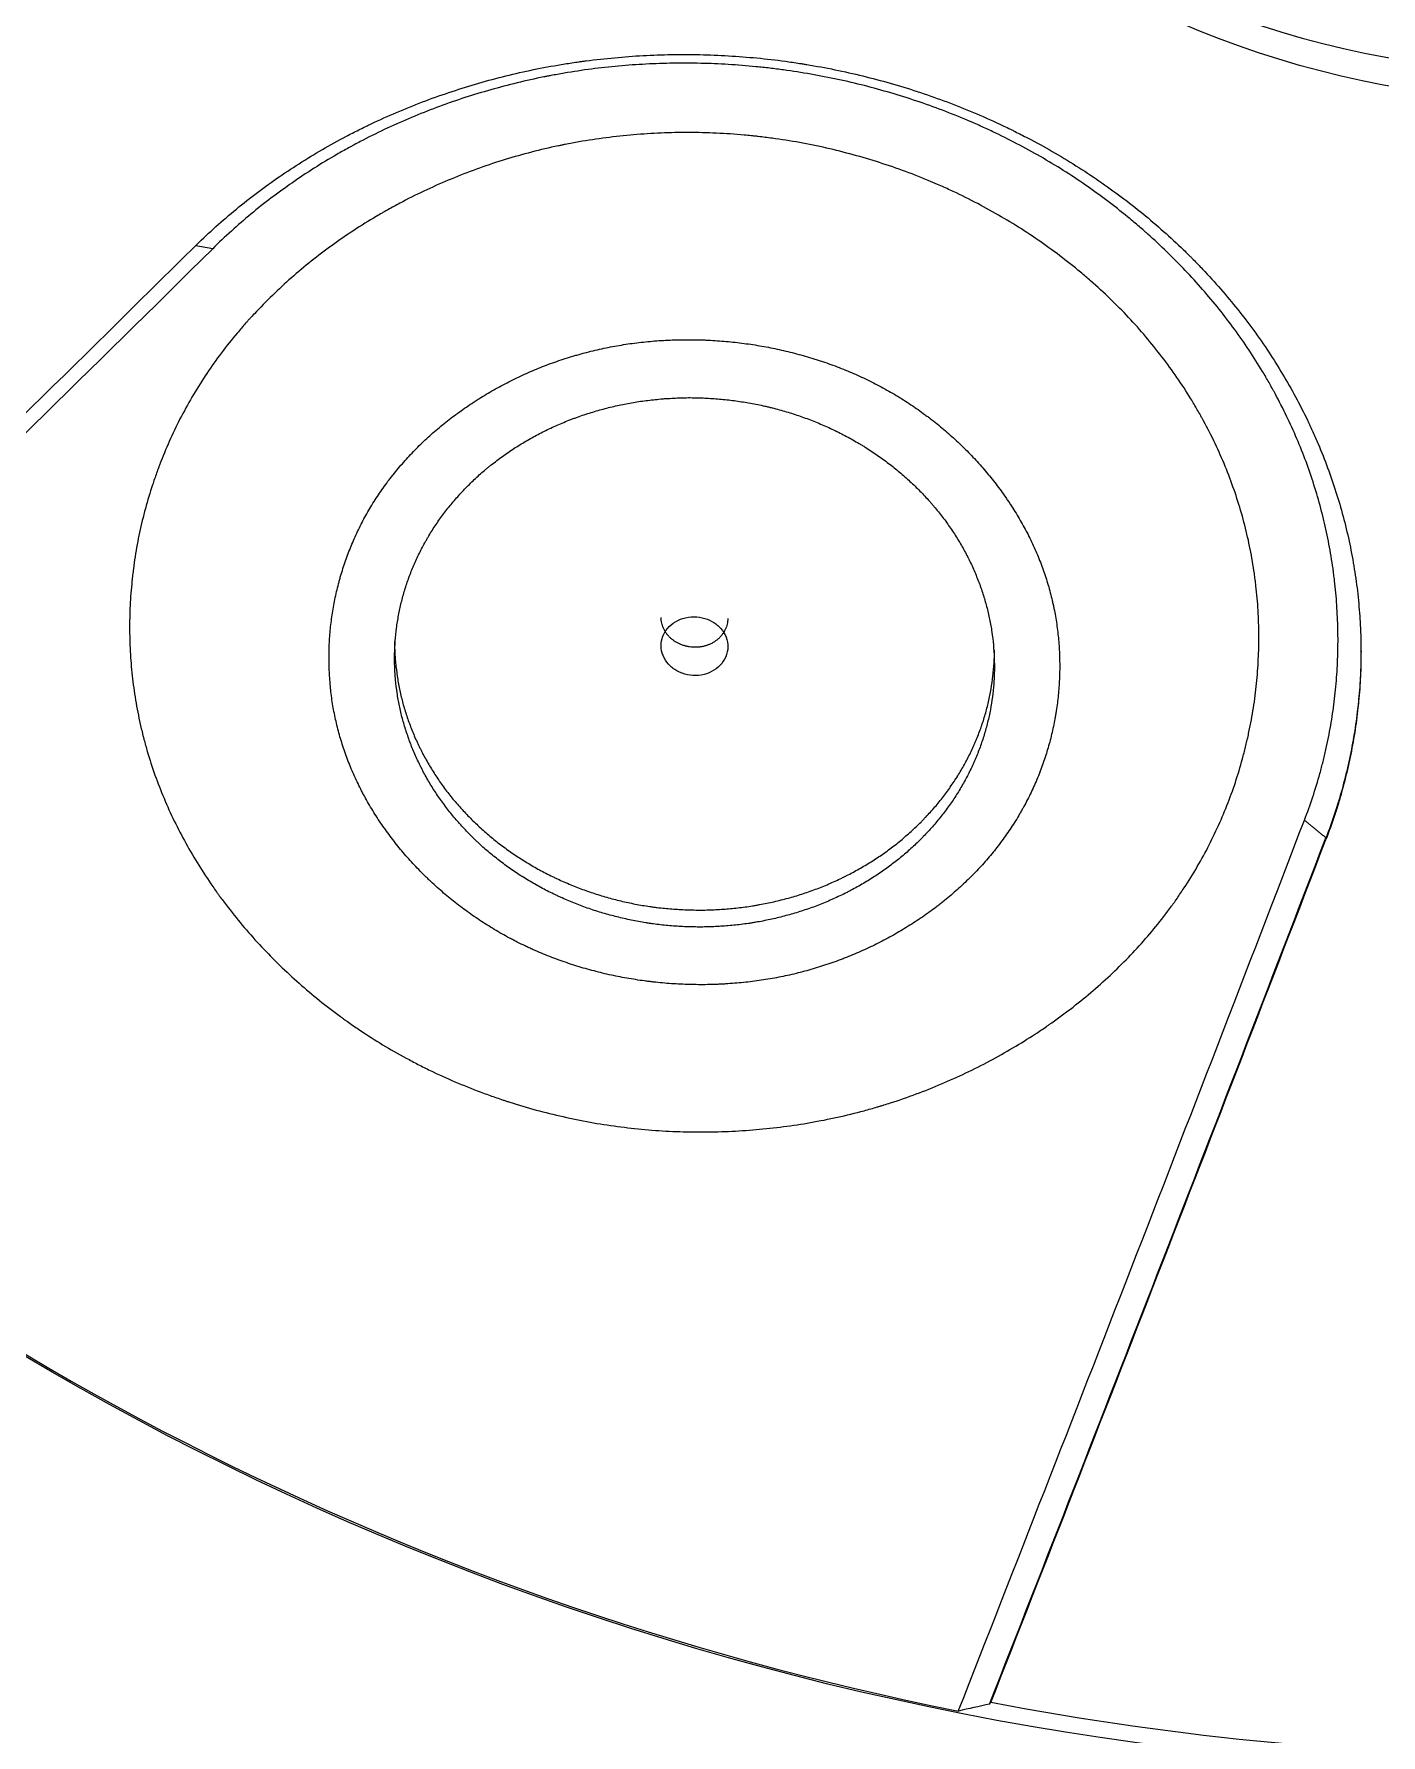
# Model space of a CAD drawing. Header units: millimetres. Extents: x 17284 to 19660, y -6011 to -2651.
# Drawn here: x 18039.88 to 18049.85, y -3885.66 to -3873.07 of the extents above; entities that cross this region are included whole.
import ezdxf

# ---------------------------------------------------------------- set-up
doc = ezdxf.new("R2010")
doc.units = ezdxf.units.MM

msp = doc.modelspace()

# ---------------------------------------------------------------- linework, layer by layer
at = {"linetype": 'Continuous', "lineweight": 18, "extrusion": (-1, -2.22045e-16, 0)}
for p, q in [((18041.201, -3874.656, 0), (18041.077, -3874.635, 0)), ((18046.955, -3885.432, 0), (18046.965, -3885.419, 0))]:
    msp.add_line(p, q, dxfattribs=at)
at = {"linetype": 'Continuous', "lineweight": 18}
for centre, major_axis, ratio, start_param, end_param in [((18051.187, -3864.158, 0), (54.792, 0), 0.906308, 4.743974, 10.963989), ((18051.187, -3867.45, 0), (6.516, 0), 0.906308, 3.159265, 6.265419), ((18049.508, -3784.165, 0), (121.178, 151.873), 0.279261, 4.269534, 4.310966), ((18049.379, -3784.062, 0), (-121.3, -152.025), 0.279261, 1.129306, 1.169374), ((18053.305, -3786.152, 0), (-56.802, -185.804), 0.135077, 1.04856, 1.089992), ((18053.468, -3786.202, 0), (56.852, 185.966), 0.135077, 4.191356, 4.231585), ((18053.468, -3786.202, 0), (56.859, 185.991), 0.135077, 4.191517, 4.231585), ((18051.187, -3867.153, 0), (20.713, 0), 0.906308, 3.882348, 4.495232), ((18051.187, -3867.247, 0), (20.49, 0), 0.906308, 4.504862, 4.919916)]:
    msp.add_ellipse(centre, major_axis=major_axis, ratio=ratio, start_param=start_param, end_param=end_param, dxfattribs=at)
for centre, major_axis in [((18051.187, -3867.145, 0), (-20.732, 0)), ((18051.187, -3867.658, 0), (6.516, 0))]:
    msp.add_ellipse(centre, major_axis=major_axis, ratio=0.906308, dxfattribs=at)
at = {"linetype": 'Continuous', "lineweight": 13}
msp.add_ellipse((18051.187, -3864.158, 0), major_axis=(54.792, 0), ratio=0.906308, start_param=3.141593, end_param=4.680875, dxfattribs=at)
at = {"linetype": 'Continuous', "lineweight": 18}
for points, knots in [([(17994.912, -3872.707, 0), (17994.929, -3872.803, 0), (17995.126, -3873.909, 0), (17995.68, -3875.996, 0), (17996.593, -3878.951, 0), (17997.715, -3881.847, 0), (17999.018, -3884.68, 0), (18000.502, -3887.438, 0), (18002.162, -3890.111, 0), (18003.993, -3892.692, 0), (18005.987, -3895.169, 0), (18008.138, -3897.536, 0), (18010.439, -3899.784, 0), (18012.881, -3901.904, 0), (18015.457, -3903.89, 0), (18018.157, -3905.735, 0), (18020.972, -3907.432, 0), (18023.892, -3908.975, 0), (18026.907, -3910.358, 0), (18030.006, -3911.578, 0), (18033.179, -3912.63, 0), (18036.415, -3913.509, 0), (18039.703, -3914.213, 0), (18043.03, -3914.742, 0), (18046.286, -3915.072, 0), (18048.433, -3915.202, 0), (18049.457, -3915.221, 0)], [0, 0, 0, 0, 0.004134, 0.04746, 0.090793, 0.134137, 0.177494, 0.220866, 0.264253, 0.307657, 0.351077, 0.394515, 0.437969, 0.481438, 0.524923, 0.568421, 0.611932, 0.655453, 0.698985, 0.742526, 0.786075, 0.82963, 0.873191, 0.916757, 0.960326, 1, 1, 1, 1]), ([(18041.063, -3874.644, 0), (18041.11, -3874.598, 0), (18041.206, -3874.507, 0), (18041.356, -3874.377, 0), (18041.512, -3874.253, 0), (18041.673, -3874.136, 0), (18041.84, -3874.025, 0), (18042.012, -3873.92, 0), (18042.161, -3873.838, 0), (18042.267, -3873.784, 0), (18042.321, -3873.757, 0), (18042.344, -3873.746, 0), (18042.36, -3873.738, 0), (18042.43, -3873.705, 0), (18042.563, -3873.645, 0), (18042.754, -3873.568, 0), (18042.949, -3873.498, 0), (18043.146, -3873.436, 0), (18043.347, -3873.381, 0), (18043.55, -3873.334, 0), (18043.722, -3873.301, 0), (18043.844, -3873.282, 0), (18043.897, -3873.274, 0), (18043.923, -3873.27, 0), (18043.932, -3873.269, 0), (18043.949, -3873.267, 0), (18044.028, -3873.256, 0), (18044.178, -3873.24, 0), (18044.388, -3873.224, 0), (18044.599, -3873.217, 0), (18044.81, -3873.217, 0), (18045.021, -3873.226, 0), (18045.232, -3873.242, 0), (18045.407, -3873.262, 0), (18045.522, -3873.279, 0), (18045.566, -3873.286, 0), (18045.583, -3873.289, 0), (18045.592, -3873.29, 0), (18045.618, -3873.295, 0), (18045.706, -3873.309, 0), (18045.862, -3873.34, 0), (18046.068, -3873.388, 0), (18046.27, -3873.443, 0), (18046.47, -3873.507, 0), (18046.666, -3873.577, 0), (18046.86, -3873.655, 0), (18047.003, -3873.72, 0), (18047.089, -3873.761, 0), (18047.113, -3873.772, 0), (18047.128, -3873.78, 0), (18047.136, -3873.784, 0), (18047.175, -3873.804, 0), (18047.268, -3873.851, 0), (18047.42, -3873.934, 0), (18047.596, -3874.04, 0), (18047.766, -3874.152, 0), (18047.931, -3874.271, 0), (18048.091, -3874.395, 0), (18048.244, -3874.526, 0), (18048.355, -3874.629, 0), (18048.415, -3874.687, 0), (18048.433, -3874.705, 0), (18048.445, -3874.717, 0), (18048.481, -3874.753, 0), (18048.556, -3874.831, 0), (18048.668, -3874.954, 0), (18048.794, -3875.105, 0), (18048.913, -3875.261, 0), (18049.024, -3875.42, 0), (18049.127, -3875.584, 0), (18049.222, -3875.752, 0), (18049.285, -3875.874, 0), (18049.316, -3875.94, 0), (18049.323, -3875.954, 0), (18049.326, -3875.962, 0), (18049.336, -3875.984, 0), (18049.357, -3876.027, 0), (18049.402, -3876.13, 0), (18049.46, -3876.278, 0), (18049.522, -3876.457, 0), (18049.575, -3876.638, 0), (18049.619, -3876.82, 0), (18049.654, -3877.004, 0), (18049.681, -3877.19, 0), (18049.692, -3877.315, 0), (18049.697, -3877.385, 0), (18049.698, -3877.393, 0), (18049.699, -3877.409, 0), (18049.7, -3877.432, 0), (18049.703, -3877.487, 0), (18049.706, -3877.597, 0), (18049.706, -3877.752, 0), (18049.696, -3877.938, 0), (18049.677, -3878.123, 0), (18049.649, -3878.307, 0), (18049.612, -3878.489, 0), (18049.574, -3878.641, 0), (18049.544, -3878.746, 0), (18049.53, -3878.792, 0), (18049.52, -3878.822, 0), (18049.515, -3878.837, 0), (18049.49, -3878.912, 0), (18049.469, -3878.971, 0), (18049.446, -3879.03, 0)], [0, 0, 0, 0, 0.015625, 0.03125, 0.046875, 0.0625, 0.078125, 0.09375, 0.109375, 0.117187, 0.121094, 0.123047, 0.123047, 0.125, 0.140625, 0.15625, 0.171875, 0.1875, 0.203125, 0.21875, 0.234375, 0.242187, 0.246094, 0.246094, 0.248047, 0.248047, 0.25, 0.265625, 0.28125, 0.296875, 0.3125, 0.328125, 0.34375, 0.359375, 0.367187, 0.369141, 0.369141, 0.371094, 0.371094, 0.375, 0.390625, 0.40625, 0.421875, 0.4375, 0.453125, 0.46875, 0.484375, 0.488281, 0.490234, 0.490234, 0.492187, 0.492187, 0.5, 0.515625, 0.53125, 0.546875, 0.5625, 0.578125, 0.59375, 0.609375, 0.613281, 0.613281, 0.615234, 0.617187, 0.625, 0.640625, 0.65625, 0.671875, 0.6875, 0.703125, 0.71875, 0.734375, 0.736328, 0.736328, 0.738281, 0.738281, 0.742187, 0.75, 0.765625, 0.78125, 0.796875, 0.8125, 0.828125, 0.84375, 0.859375, 0.859375, 0.861328, 0.861328, 0.863281, 0.867187, 0.875, 0.890625, 0.90625, 0.921875, 0.9375, 0.953125, 0.96875, 0.976562, 0.980469, 0.980469, 0.984375, 0.984375, 1, 1, 1, 1]), ([(18049.287, -3878.887, 0), (18049.309, -3878.83, 0), (18049.35, -3878.716, 0), (18049.39, -3878.585, 0), (18049.412, -3878.504, 0), (18049.418, -3878.482, 0), (18049.421, -3878.468, 0), (18049.431, -3878.431, 0), (18049.453, -3878.335, 0), (18049.483, -3878.187, 0), (18049.509, -3878.01, 0), (18049.527, -3877.832, 0), (18049.536, -3877.653, 0), (18049.536, -3877.474, 0), (18049.528, -3877.294, 0), (18049.517, -3877.174, 0), (18049.508, -3877.099, 0), (18049.506, -3877.084, 0), (18049.504, -3877.061, 0), (18049.503, -3877.053, 0), (18049.501, -3877.038, 0), (18049.495, -3877.001, 0), (18049.48, -3876.903, 0), (18049.452, -3876.755, 0), (18049.41, -3876.579, 0), (18049.359, -3876.404, 0), (18049.3, -3876.232, 0), (18049.255, -3876.119, 0), (18049.207, -3876.006, 0), (18049.156, -3875.894, 0), (18049.096, -3875.777, 0), (18049.063, -3875.715, 0), (18049.055, -3875.701, 0), (18049.051, -3875.694, 0), (18049.04, -3875.674, 0), (18049.017, -3875.633, 0), (18048.961, -3875.538, 0), (18048.878, -3875.406, 0), (18048.77, -3875.252, 0), (18048.656, -3875.102, 0), (18048.534, -3874.957, 0), (18048.406, -3874.816, 0), (18048.27, -3874.679, 0), (18048.175, -3874.59, 0), (18048.12, -3874.542, 0), (18048.114, -3874.536, 0), (18048.102, -3874.525, 0), (18048.084, -3874.509, 0), (18048.04, -3874.472, 0), (18047.953, -3874.399, 0), (18047.825, -3874.298, 0), (18047.666, -3874.183, 0), (18047.502, -3874.075, 0), (18047.333, -3873.973, 0), (18047.217, -3873.909, 0), (18047.099, -3873.848, 0), (18047.01, -3873.803, 0), (18046.903, -3873.754, 0), (18046.849, -3873.73, 0), (18046.826, -3873.72, 0), (18046.81, -3873.713, 0), (18046.802, -3873.71, 0), (18046.732, -3873.68, 0), (18046.607, -3873.63, 0), (18046.416, -3873.561, 0), (18046.224, -3873.501, 0), (18046.028, -3873.447, 0), (18045.831, -3873.401, 0), (18045.631, -3873.362, 0), (18045.463, -3873.336, 0), (18045.361, -3873.323, 0), (18045.31, -3873.317, 0), (18045.293, -3873.315, 0), (18045.259, -3873.311, 0), (18045.173, -3873.303, 0), (18045.02, -3873.29, 0), (18044.816, -3873.282, 0), (18044.612, -3873.281, 0), (18044.41, -3873.288, 0), (18044.207, -3873.302, 0), (18044.073, -3873.317, 0), (18043.939, -3873.334, 0), (18043.872, -3873.345, 0), (18043.771, -3873.362, 0), (18043.73, -3873.369, 0), (18043.688, -3873.377, 0), (18043.671, -3873.381, 0), (18043.663, -3873.382, 0), (18043.638, -3873.387, 0), (18043.554, -3873.404, 0), (18043.406, -3873.439, 0), (18043.212, -3873.492, 0), (18043.022, -3873.551, 0), (18042.835, -3873.618, 0), (18042.651, -3873.692, 0), (18042.47, -3873.773, 0), (18042.337, -3873.839, 0), (18042.257, -3873.882, 0), (18042.235, -3873.894, 0), (18042.221, -3873.902, 0), (18042.214, -3873.906, 0), (18042.178, -3873.925, 0), (18042.092, -3873.974, 0), (18041.952, -3874.058, 0), (18041.79, -3874.166, 0), (18041.634, -3874.279, 0), (18041.483, -3874.398, 0), (18041.339, -3874.524, 0), (18041.246, -3874.611, 0), (18041.201, -3874.656, 0)], [0, 0, 0, 0, 0.015625, 0.03125, 0.035156, 0.037109, 0.037109, 0.039063, 0.046875, 0.0625, 0.078125, 0.09375, 0.109375, 0.125, 0.140625, 0.15625, 0.15625, 0.160156, 0.160156, 0.162109, 0.162109, 0.164063, 0.171875, 0.1875, 0.203125, 0.21875, 0.234375, 0.25, 0.25, 0.265625, 0.28125, 0.283203, 0.283203, 0.285156, 0.285156, 0.289063, 0.296875, 0.3125, 0.328125, 0.34375, 0.359375, 0.375, 0.390625, 0.40625, 0.40625, 0.408203, 0.408203, 0.410156, 0.414063, 0.421875, 0.4375, 0.453125, 0.46875, 0.484375, 0.5, 0.5, 0.515625, 0.523438, 0.527344, 0.529297, 0.529297, 0.53125, 0.53125, 0.546875, 0.5625, 0.578125, 0.59375, 0.609375, 0.625, 0.640625, 0.648438, 0.648438, 0.652344, 0.652344, 0.65625, 0.671875, 0.6875, 0.703125, 0.71875, 0.734375, 0.75, 0.75, 0.765625, 0.765625, 0.773438, 0.775391, 0.775391, 0.777344, 0.777344, 0.78125, 0.796875, 0.8125, 0.828125, 0.84375, 0.859375, 0.875, 0.890625, 0.894531, 0.896484, 0.896484, 0.898438, 0.898438, 0.90625, 0.921875, 0.9375, 0.953125, 0.96875, 0.984375, 1, 1, 1, 1]), ([(18040.817, -3876.231, 0), (18040.84, -3876.174, 0), (18040.887, -3876.06, 0), (18040.968, -3875.895, 0), (18041.028, -3875.788, 0), (18041.091, -3875.682, 0), (18041.124, -3875.63, 0), (18041.192, -3875.527, 0), (18041.264, -3875.426, 0), (18041.343, -3875.328, 0), (18041.404, -3875.255, 0), (18041.429, -3875.225, 0), (18041.456, -3875.196, 0), (18041.466, -3875.184, 0), (18041.472, -3875.178, 0), (18041.488, -3875.16, 0), (18041.542, -3875.102, 0), (18041.642, -3875, 0), (18041.783, -3874.87, 0), (18041.93, -3874.747, 0), (18042.084, -3874.63, 0), (18042.245, -3874.519, 0), (18042.356, -3874.45, 0), (18042.427, -3874.408, 0), (18042.449, -3874.396, 0), (18042.477, -3874.379, 0), (18042.492, -3874.371, 0), (18042.528, -3874.351, 0), (18042.615, -3874.303, 0), (18042.763, -3874.229, 0), (18042.945, -3874.148, 0), (18043.13, -3874.074, 0), (18043.32, -3874.009, 0), (18043.513, -3873.952, 0), (18043.645, -3873.92, 0), (18043.728, -3873.901, 0), (18043.753, -3873.896, 0), (18043.778, -3873.891, 0), (18043.795, -3873.887, 0), (18043.803, -3873.885, 0), (18043.846, -3873.877, 0), (18043.946, -3873.858, 0), (18044.115, -3873.833, 0), (18044.318, -3873.811, 0), (18044.522, -3873.798, 0), (18044.727, -3873.794, 0), (18044.932, -3873.799, 0), (18045.069, -3873.808, 0), (18045.155, -3873.816, 0), (18045.181, -3873.818, 0), (18045.207, -3873.821, 0), (18045.224, -3873.823, 0), (18045.233, -3873.824, 0), (18045.276, -3873.829, 0), (18045.31, -3873.833, 0), (18045.412, -3873.847, 0), (18045.548, -3873.868, 0), (18045.748, -3873.909, 0), (18045.946, -3873.959, 0), (18046.141, -3874.017, 0), (18046.334, -3874.083, 0), (18046.46, -3874.133, 0), (18046.531, -3874.163, 0), (18046.539, -3874.166, 0), (18046.554, -3874.173, 0), (18046.562, -3874.176, 0), (18046.586, -3874.187, 0), (18046.632, -3874.207, 0), (18046.74, -3874.257, 0), (18046.83, -3874.302, 0), (18046.948, -3874.365, 0), (18047.064, -3874.43, 0), (18047.233, -3874.535, 0), (18047.396, -3874.647, 0), (18047.501, -3874.727, 0), (18047.578, -3874.788, 0), (18047.616, -3874.819, 0), (18047.654, -3874.851, 0), (18047.679, -3874.872, 0), (18047.691, -3874.883, 0), (18047.753, -3874.937, 0), (18047.85, -3875.026, 0), (18047.986, -3875.163, 0), (18048.071, -3875.259, 0), (18048.153, -3875.356, 0), (18048.233, -3875.455, 0), (18048.344, -3875.608, 0), (18048.413, -3875.713, 0), (18048.462, -3875.794, 0), (18048.486, -3875.835, 0), (18048.513, -3875.882, 0), (18048.525, -3875.903, 0), (18048.532, -3875.917, 0), (18048.536, -3875.924, 0), (18048.57, -3875.986, 0), (18048.627, -3876.098, 0), (18048.702, -3876.267, 0), (18048.767, -3876.44, 0), (18048.804, -3876.556, 0), (18048.838, -3876.673, 0), (18048.868, -3876.791, 0), (18048.892, -3876.91, 0), (18048.907, -3877.001, 0), (18048.913, -3877.038, 0), (18048.918, -3877.076, 0), (18048.92, -3877.091, 0), (18048.923, -3877.114, 0), (18048.934, -3877.197, 0), (18048.945, -3877.334, 0), (18048.951, -3877.515, 0), (18048.947, -3877.695, 0), (18048.934, -3877.875, 0), (18048.911, -3878.055, 0), (18048.889, -3878.174, 0), (18048.873, -3878.248, 0), (18048.869, -3878.271, 0), (18048.863, -3878.293, 0), (18048.86, -3878.308, 0), (18048.851, -3878.345, 0), (18048.827, -3878.441, 0), (18048.784, -3878.587, 0), (18048.723, -3878.758, 0), (18048.652, -3878.926, 0), (18048.573, -3879.091, 0), (18048.483, -3879.252, 0), (18048.417, -3879.357, 0), (18048.365, -3879.435, 0), (18048.348, -3879.461, 0), (18048.325, -3879.493, 0), (18048.32, -3879.499, 0), (18048.311, -3879.512, 0), (18048.297, -3879.531, 0), (18048.246, -3879.601, 0), (18048.158, -3879.712, 0), (18048.033, -3879.853, 0), (18047.9, -3879.988, 0), (18047.76, -3880.118, 0), (18047.612, -3880.242, 0), (18047.509, -3880.32, 0), (18047.443, -3880.368, 0), (18047.423, -3880.382, 0), (18047.403, -3880.396, 0), (18047.39, -3880.406, 0), (18047.383, -3880.41, 0), (18047.349, -3880.434, 0), (18047.267, -3880.489, 0), (18047.128, -3880.575, 0), (18046.957, -3880.672, 0), (18046.78, -3880.76, 0), (18046.599, -3880.842, 0), (18046.413, -3880.916, 0), (18046.286, -3880.96, 0), (18046.205, -3880.986, 0), (18046.189, -3880.991, 0), (18046.164, -3880.998, 0), (18046.156, -3881.001, 0), (18046.14, -3881.006, 0), (18046.099, -3881.018, 0), (18045.993, -3881.048, 0), (18045.894, -3881.072, 0), (18045.762, -3881.101, 0), (18045.63, -3881.128, 0), (18045.429, -3881.158, 0), (18045.226, -3881.18, 0), (18045.022, -3881.193, 0), (18044.885, -3881.196, 0), (18044.798, -3881.196, 0), (18044.781, -3881.196, 0), (18044.755, -3881.196, 0), (18044.746, -3881.196, 0), (18044.729, -3881.195, 0), (18044.686, -3881.194, 0), (18044.574, -3881.191, 0), (18044.402, -3881.179, 0), (18044.267, -3881.164, 0), (18044.131, -3881.146, 0), (18043.996, -3881.125, 0), (18043.796, -3881.084, 0), (18043.597, -3881.035, 0), (18043.466, -3880.996, 0), (18043.393, -3880.973, 0), (18043.385, -3880.97, 0), (18043.368, -3880.965, 0), (18043.36, -3880.962, 0), (18043.336, -3880.954, 0), (18043.287, -3880.937, 0), (18043.175, -3880.897, 0), (18043.017, -3880.835, 0), (18042.895, -3880.78, 0), (18042.804, -3880.737, 0), (18042.774, -3880.722, 0), (18042.714, -3880.692, 0), (18042.685, -3880.676, 0), (18042.596, -3880.629, 0), (18042.48, -3880.564, 0), (18042.368, -3880.493, 0), (18042.285, -3880.438, 0), (18042.243, -3880.41, 0), (18042.196, -3880.377, 0), (18042.175, -3880.362, 0), (18042.162, -3880.352, 0), (18042.155, -3880.347, 0), (18042.095, -3880.303, 0), (18041.99, -3880.223, 0), (18041.84, -3880.096, 0), (18041.698, -3879.964, 0), (18041.562, -3879.827, 0), (18041.434, -3879.683, 0), (18041.334, -3879.559, 0), (18041.271, -3879.476, 0), (18041.243, -3879.437, 0), (18041.234, -3879.424, 0), (18041.22, -3879.405, 0), (18041.174, -3879.34, 0), (18041.096, -3879.221, 0), (18041.001, -3879.059, 0), (18040.915, -3878.894, 0), (18040.839, -3878.726, 0), (18040.772, -3878.554, 0), (18040.734, -3878.437, 0), (18040.708, -3878.349, 0), (18040.698, -3878.312, 0), (18040.688, -3878.274, 0), (18040.684, -3878.259, 0), (18040.682, -3878.252, 0), (18040.677, -3878.229, 0), (18040.659, -3878.155, 0), (18040.632, -3878.02, 0), (18040.606, -3877.84, 0), (18040.59, -3877.66, 0), (18040.584, -3877.479, 0), (18040.588, -3877.298, 0), (18040.597, -3877.177, 0), (18040.605, -3877.102, 0), (18040.607, -3877.079, 0), (18040.61, -3877.056, 0), (18040.612, -3877.041, 0), (18040.616, -3877.004, 0), (18040.63, -3876.906, 0), (18040.658, -3876.756, 0), (18040.701, -3876.579, 0), (18040.736, -3876.462, 0), (18040.765, -3876.375, 0), (18040.78, -3876.332, 0), (18040.798, -3876.281, 0), (18040.808, -3876.256, 0), (18040.812, -3876.243, 0), (18040.814, -3876.238, 0), (18040.816, -3876.234, 0), (18040.817, -3876.233, 0), (18040.817, -3876.231, 0)], [0, 0, 0, 0, 0.007812, 0.015625, 0.023437, 0.023437, 0.03125, 0.03125, 0.039062, 0.046875, 0.046875, 0.050781, 0.051758, 0.051758, 0.052734, 0.052734, 0.054687, 0.0625, 0.070312, 0.078125, 0.085937, 0.09375, 0.101562, 0.101562, 0.103516, 0.104492, 0.105469, 0.105469, 0.109375, 0.117187, 0.125, 0.132812, 0.140625, 0.148437, 0.15625, 0.15625, 0.158203, 0.15918, 0.15918, 0.160156, 0.160156, 0.164062, 0.171875, 0.179687, 0.1875, 0.195312, 0.203125, 0.210937, 0.210937, 0.212891, 0.213867, 0.213867, 0.214844, 0.214844, 0.21875, 0.21875, 0.226562, 0.234375, 0.242187, 0.25, 0.257812, 0.265625, 0.265625, 0.266602, 0.266602, 0.267578, 0.267578, 0.269531, 0.273437, 0.28125, 0.28125, 0.289062, 0.296875, 0.304687, 0.3125, 0.3125, 0.316406, 0.318359, 0.318359, 0.320312, 0.320312, 0.328125, 0.335937, 0.34375, 0.34375, 0.351562, 0.359375, 0.367187, 0.367187, 0.371094, 0.373047, 0.374023, 0.374023, 0.375, 0.375, 0.382812, 0.390625, 0.398437, 0.40625, 0.40625, 0.414062, 0.421875, 0.421875, 0.425781, 0.426758, 0.426758, 0.427734, 0.429687, 0.4375, 0.445312, 0.453125, 0.460937, 0.46875, 0.476562, 0.476562, 0.478516, 0.479492, 0.479492, 0.480469, 0.484375, 0.492187, 0.5, 0.507812, 0.515625, 0.523437, 0.53125, 0.53125, 0.535156, 0.535156, 0.536133, 0.536133, 0.537109, 0.539062, 0.546875, 0.554687, 0.5625, 0.570312, 0.578125, 0.585937, 0.585937, 0.587891, 0.588867, 0.588867, 0.589844, 0.589844, 0.59375, 0.601562, 0.609375, 0.617187, 0.625, 0.632812, 0.640625, 0.640625, 0.642578, 0.642578, 0.643555, 0.643555, 0.644531, 0.648437, 0.65625, 0.65625, 0.664062, 0.671875, 0.679687, 0.6875, 0.695312, 0.695312, 0.697266, 0.697266, 0.698242, 0.698242, 0.699219, 0.703125, 0.710937, 0.71875, 0.71875, 0.726562, 0.734375, 0.742187, 0.75, 0.75, 0.750977, 0.750977, 0.751953, 0.751953, 0.753906, 0.757812, 0.765625, 0.773437, 0.773437, 0.777344, 0.777344, 0.78125, 0.78125, 0.789062, 0.796875, 0.796875, 0.800781, 0.802734, 0.803711, 0.803711, 0.804687, 0.804687, 0.8125, 0.820312, 0.828125, 0.835937, 0.84375, 0.851562, 0.855469, 0.856445, 0.857422, 0.857422, 0.859375, 0.867187, 0.875, 0.882812, 0.890625, 0.898437, 0.90625, 0.90625, 0.910156, 0.911133, 0.911133, 0.912109, 0.912109, 0.914062, 0.921875, 0.929687, 0.9375, 0.945312, 0.953125, 0.960937, 0.960937, 0.962891, 0.963867, 0.963867, 0.964844, 0.96875, 0.976562, 0.984375, 0.992187, 0.992187, 0.996094, 0.998047, 0.999023, 0.999512, 0.999756, 0.999756, 1, 1, 1, 1]), ([(18045, -3880.1, 0), (18045.045, -3880.097, 0), (18045.133, -3880.09, 0), (18045.264, -3880.074, 0), (18045.351, -3880.059, 0), (18045.436, -3880.042, 0), (18045.479, -3880.033, 0), (18045.564, -3880.012, 0), (18045.648, -3879.989, 0), (18045.751, -3879.956, 0), (18045.823, -3879.931, 0), (18045.854, -3879.919, 0), (18045.869, -3879.914, 0), (18045.874, -3879.912, 0), (18045.884, -3879.908, 0), (18045.93, -3879.89, 0), (18046.015, -3879.854, 0), (18046.131, -3879.799, 0), (18046.243, -3879.739, 0), (18046.352, -3879.674, 0), (18046.458, -3879.605, 0), (18046.534, -3879.55, 0), (18046.576, -3879.518, 0), (18046.593, -3879.505, 0), (18046.601, -3879.498, 0), (18046.625, -3879.478, 0), (18046.674, -3879.439, 0), (18046.752, -3879.37, 0), (18046.84, -3879.284, 0), (18046.923, -3879.195, 0), (18047.001, -3879.102, 0), (18047.061, -3879.021, 0), (18047.107, -3878.955, 0), (18047.14, -3878.905, 0), (18047.161, -3878.87, 0), (18047.174, -3878.848, 0), (18047.176, -3878.844, 0), (18047.181, -3878.835, 0), (18047.189, -3878.822, 0), (18047.216, -3878.774, 0), (18047.257, -3878.695, 0), (18047.306, -3878.587, 0), (18047.349, -3878.477, 0), (18047.385, -3878.365, 0), (18047.416, -3878.252, 0), (18047.432, -3878.175, 0), (18047.441, -3878.126, 0), (18047.442, -3878.117, 0), (18047.445, -3878.102, 0), (18047.446, -3878.097, 0), (18047.447, -3878.088, 0), (18047.451, -3878.063, 0), (18047.46, -3878, 0), (18047.47, -3877.903, 0), (18047.475, -3877.786, 0), (18047.474, -3877.669, 0), (18047.467, -3877.553, 0), (18047.453, -3877.436, 0), (18047.44, -3877.358, 0), (18047.43, -3877.31, 0), (18047.428, -3877.3, 0), (18047.425, -3877.285, 0), (18047.423, -3877.281, 0), (18047.421, -3877.271, 0), (18047.416, -3877.247, 0), (18047.405, -3877.203, 0), (18047.389, -3877.146, 0), (18047.365, -3877.071, 0), (18047.332, -3876.977, 0), (18047.286, -3876.867, 0), (18047.234, -3876.759, 0), (18047.175, -3876.654, 0), (18047.127, -3876.576, 0), (18047.099, -3876.533, 0), (18047.087, -3876.516, 0), (18047.081, -3876.507, 0), (18047.064, -3876.482, 0), (18047.028, -3876.431, 0), (18046.965, -3876.35, 0), (18046.885, -3876.255, 0), (18046.8, -3876.164, 0), (18046.711, -3876.077, 0), (18046.616, -3875.993, 0), (18046.55, -3875.94, 0), (18046.507, -3875.907, 0), (18046.499, -3875.901, 0), (18046.481, -3875.888, 0), (18046.456, -3875.869, 0), (18046.395, -3875.825, 0), (18046.305, -3875.766, 0), (18046.213, -3875.712, 0), (18046.137, -3875.671, 0), (18046.061, -3875.631, 0), (18045.963, -3875.585, 0), (18045.842, -3875.535, 0), (18045.759, -3875.505, 0), (18045.712, -3875.489, 0), (18045.706, -3875.487, 0), (18045.696, -3875.484, 0), (18045.68, -3875.479, 0), (18045.643, -3875.467, 0), (18045.569, -3875.445, 0), (18045.462, -3875.416, 0), (18045.333, -3875.388, 0), (18045.203, -3875.365, 0), (18045.071, -3875.348, 0), (18044.961, -3875.338, 0), (18044.888, -3875.333, 0), (18044.86, -3875.332, 0), (18044.849, -3875.332, 0), (18044.844, -3875.331, 0), (18044.827, -3875.331, 0), (18044.771, -3875.329, 0), (18044.671, -3875.329, 0), (18044.539, -3875.333, 0), (18044.407, -3875.344, 0), (18044.276, -3875.36, 0), (18044.19, -3875.375, 0), (18044.104, -3875.391, 0), (18044.061, -3875.401, 0), (18043.997, -3875.416, 0), (18043.97, -3875.423, 0), (18043.938, -3875.432, 0), (18043.928, -3875.434, 0), (18043.912, -3875.439, 0), (18043.859, -3875.454, 0), (18043.765, -3875.484, 0), (18043.643, -3875.528, 0), (18043.525, -3875.578, 0), (18043.409, -3875.633, 0), (18043.296, -3875.693, 0), (18043.213, -3875.741, 0), (18043.164, -3875.772, 0), (18043.15, -3875.781, 0), (18043.142, -3875.787, 0), (18043.137, -3875.79, 0), (18043.115, -3875.804, 0), (18043.062, -3875.84, 0), (18042.977, -3875.901, 0), (18042.879, -3875.979, 0), (18042.786, -3876.06, 0), (18042.698, -3876.146, 0), (18042.615, -3876.236, 0), (18042.556, -3876.306, 0), (18042.521, -3876.35, 0), (18042.512, -3876.362, 0), (18042.505, -3876.37, 0), (18042.502, -3876.374, 0), (18042.487, -3876.395, 0), (18042.463, -3876.428, 0), (18042.429, -3876.477, 0), (18042.385, -3876.545, 0), (18042.334, -3876.63, 0), (18042.28, -3876.736, 0), (18042.231, -3876.843, 0), (18042.189, -3876.953, 0), (18042.161, -3877.038, 0), (18042.147, -3877.085, 0), (18042.142, -3877.104, 0), (18042.139, -3877.114, 0), (18042.132, -3877.142, 0), (18042.117, -3877.2, 0), (18042.097, -3877.296, 0), (18042.079, -3877.411, 0), (18042.067, -3877.527, 0), (18042.062, -3877.644, 0), (18042.063, -3877.761, 0), (18042.068, -3877.839, 0), (18042.072, -3877.884, 0), (18042.072, -3877.889, 0), (18042.073, -3877.898, 0), (18042.074, -3877.913, 0), (18042.078, -3877.947, 0), (18042.087, -3878.016, 0), (18042.104, -3878.112, 0), (18042.122, -3878.189, 0), (18042.142, -3878.265, 0), (18042.153, -3878.302, 0), (18042.178, -3878.377, 0), (18042.204, -3878.452, 0), (18042.251, -3878.562, 0), (18042.288, -3878.639, 0), (18042.309, -3878.68, 0), (18042.314, -3878.689, 0), (18042.321, -3878.702, 0), (18042.338, -3878.733, 0), (18042.373, -3878.795, 0), (18042.427, -3878.882, 0), (18042.497, -3878.982, 0), (18042.572, -3879.08, 0), (18042.652, -3879.174, 0), (18042.723, -3879.25, 0), (18042.775, -3879.302, 0), (18042.798, -3879.324, 0), (18042.813, -3879.338, 0), (18042.821, -3879.346, 0), (18042.86, -3879.382, 0), (18042.923, -3879.438, 0), (18043.022, -3879.517, 0), (18043.125, -3879.593, 0), (18043.231, -3879.663, 0), (18043.323, -3879.718, 0), (18043.38, -3879.75, 0), (18043.409, -3879.765, 0), (18043.428, -3879.775, 0), (18043.466, -3879.795, 0), (18043.506, -3879.814, 0), (18043.54, -3879.83, 0), (18043.555, -3879.837, 0), (18043.565, -3879.842, 0), (18043.57, -3879.844, 0), (18043.616, -3879.864, 0), (18043.697, -3879.898, 0), (18043.82, -3879.943, 0), (18043.946, -3879.983, 0), (18044.073, -3880.017, 0), (18044.202, -3880.046, 0), (18044.311, -3880.065, 0), (18044.383, -3880.076, 0), (18044.411, -3880.079, 0), (18044.422, -3880.081, 0), (18044.427, -3880.081, 0), (18044.444, -3880.083, 0), (18044.499, -3880.09, 0), (18044.599, -3880.099, 0), (18044.733, -3880.105, 0), (18044.844, -3880.106, 0), (18044.922, -3880.104, 0), (18044.961, -3880.102, 0), (18044.978, -3880.101, 0), (18044.989, -3880.101, 0), (18044.994, -3880.1, 0), (18045, -3880.1, 0)], [0, 0, 0, 0, 0.007813, 0.015625, 0.023438, 0.023438, 0.03125, 0.03125, 0.039063, 0.046875, 0.050781, 0.052734, 0.052734, 0.053711, 0.053711, 0.054688, 0.0625, 0.070313, 0.078125, 0.085938, 0.09375, 0.101563, 0.103516, 0.103516, 0.105469, 0.105469, 0.109375, 0.117188, 0.125, 0.132813, 0.140625, 0.148438, 0.152344, 0.15625, 0.160156, 0.160156, 0.161133, 0.161133, 0.162109, 0.164063, 0.171875, 0.179688, 0.1875, 0.195313, 0.203125, 0.210938, 0.210938, 0.212891, 0.212891, 0.213867, 0.213867, 0.214844, 0.21875, 0.226563, 0.234375, 0.242188, 0.25, 0.257813, 0.265625, 0.265625, 0.267578, 0.267578, 0.268555, 0.268555, 0.269531, 0.273438, 0.277344, 0.28125, 0.289063, 0.296875, 0.304688, 0.3125, 0.320313, 0.322266, 0.322266, 0.324219, 0.324219, 0.328125, 0.335938, 0.34375, 0.351563, 0.359375, 0.367188, 0.375, 0.375, 0.376953, 0.376953, 0.378906, 0.382813, 0.390625, 0.398438, 0.402344, 0.40625, 0.414063, 0.421875, 0.429688, 0.429688, 0.430664, 0.430664, 0.431641, 0.433594, 0.4375, 0.445313, 0.453125, 0.460938, 0.46875, 0.476563, 0.480469, 0.481445, 0.481445, 0.482422, 0.482422, 0.484375, 0.492188, 0.5, 0.507813, 0.515625, 0.523438, 0.523438, 0.53125, 0.53125, 0.535156, 0.536133, 0.537109, 0.537109, 0.539063, 0.546875, 0.554688, 0.5625, 0.570313, 0.578125, 0.585938, 0.587891, 0.588867, 0.588867, 0.589844, 0.589844, 0.59375, 0.601563, 0.609375, 0.617188, 0.625, 0.632813, 0.640625, 0.642578, 0.643555, 0.643555, 0.644531, 0.644531, 0.648438, 0.652344, 0.65625, 0.664063, 0.671875, 0.679688, 0.6875, 0.695313, 0.697266, 0.697266, 0.699219, 0.699219, 0.703125, 0.710938, 0.71875, 0.726563, 0.734375, 0.742188, 0.75, 0.75, 0.750977, 0.750977, 0.751953, 0.753906, 0.757813, 0.765625, 0.773438, 0.773438, 0.78125, 0.78125, 0.789063, 0.796875, 0.804688, 0.805664, 0.805664, 0.806641, 0.808594, 0.8125, 0.820313, 0.828125, 0.835938, 0.84375, 0.851563, 0.855469, 0.857422, 0.857422, 0.859375, 0.859375, 0.867188, 0.875, 0.882813, 0.890625, 0.898438, 0.902344, 0.902344, 0.904297, 0.90625, 0.910156, 0.912109, 0.913086, 0.913086, 0.914063, 0.914063, 0.921875, 0.929688, 0.9375, 0.945313, 0.953125, 0.960937, 0.964844, 0.96582, 0.96582, 0.966797, 0.966797, 0.96875, 0.976562, 0.984375, 0.992187, 0.996094, 0.998047, 0.999023, 0.999023, 1, 1, 1, 1]), ([(18042.624, -3877.183, 0), (18042.614, -3877.214, 0), (18042.597, -3877.276, 0), (18042.577, -3877.37, 0), (18042.562, -3877.465, 0), (18042.552, -3877.56, 0), (18042.548, -3877.656, 0), (18042.548, -3877.736, 0), (18042.551, -3877.792, 0), (18042.553, -3877.816, 0), (18042.554, -3877.832, 0), (18042.555, -3877.84, 0), (18042.559, -3877.881, 0), (18042.566, -3877.945, 0), (18042.583, -3878.04, 0), (18042.605, -3878.134, 0), (18042.633, -3878.227, 0), (18042.665, -3878.319, 0), (18042.696, -3878.395, 0), (18042.721, -3878.447, 0), (18042.731, -3878.47, 0), (18042.737, -3878.481, 0), (18042.739, -3878.485, 0), (18042.743, -3878.492, 0), (18042.759, -3878.526, 0), (18042.793, -3878.588, 0), (18042.845, -3878.673, 0), (18042.902, -3878.755, 0), (18042.963, -3878.835, 0), (18043.029, -3878.913, 0), (18043.087, -3878.975, 0), (18043.127, -3879.015, 0), (18043.142, -3879.03, 0), (18043.149, -3879.036, 0), (18043.152, -3879.039, 0), (18043.161, -3879.048, 0), (18043.193, -3879.078, 0), (18043.251, -3879.129, 0), (18043.333, -3879.194, 0), (18043.417, -3879.256, 0), (18043.505, -3879.313, 0), (18043.596, -3879.367, 0), (18043.675, -3879.409, 0), (18043.723, -3879.433, 0), (18043.748, -3879.444, 0), (18043.756, -3879.448, 0), (18043.772, -3879.456, 0), (18043.813, -3879.474, 0), (18043.887, -3879.506, 0), (18043.988, -3879.543, 0), (18044.091, -3879.576, 0), (18044.195, -3879.604, 0), (18044.301, -3879.628, 0), (18044.382, -3879.643, 0), (18044.427, -3879.65, 0), (18044.445, -3879.653, 0), (18044.454, -3879.654, 0), (18044.482, -3879.658, 0), (18044.536, -3879.665, 0), (18044.627, -3879.673, 0), (18044.735, -3879.678, 0), (18044.844, -3879.679, 0), (18044.952, -3879.675, 0), (18045.061, -3879.666, 0), (18045.137, -3879.657, 0), (18045.178, -3879.651, 0), (18045.187, -3879.649, 0), (18045.2, -3879.647, 0), (18045.232, -3879.642, 0), (18045.294, -3879.631, 0), (18045.382, -3879.612, 0), (18045.486, -3879.584, 0), (18045.588, -3879.553, 0), (18045.688, -3879.517, 0), (18045.786, -3879.476, 0), (18045.85, -3879.446, 0), (18045.886, -3879.429, 0), (18045.893, -3879.425, 0), (18045.909, -3879.417, 0), (18045.937, -3879.402, 0), (18045.991, -3879.373, 0), (18046.066, -3879.329, 0), (18046.152, -3879.273, 0), (18046.235, -3879.212, 0), (18046.315, -3879.149, 0), (18046.379, -3879.092, 0), (18046.422, -3879.051, 0), (18046.443, -3879.031, 0), (18046.452, -3879.022, 0), (18046.458, -3879.015, 0), (18046.485, -3878.988, 0), (18046.533, -3878.936, 0), (18046.597, -3878.859, 0), (18046.657, -3878.78, 0), (18046.712, -3878.698, 0), (18046.762, -3878.614, 0), (18046.8, -3878.542, 0), (18046.825, -3878.49, 0), (18046.835, -3878.468, 0), (18046.84, -3878.457, 0), (18046.842, -3878.453, 0), (18046.845, -3878.445, 0), (18046.86, -3878.412, 0), (18046.885, -3878.347, 0), (18046.916, -3878.256, 0), (18046.941, -3878.163, 0), (18046.962, -3878.069, 0), (18046.977, -3877.975, 0), (18046.985, -3877.895, 0), (18046.988, -3877.847, 0), (18046.989, -3877.823, 0), (18046.99, -3877.815, 0), (18046.99, -3877.798, 0), (18046.991, -3877.758, 0), (18046.99, -3877.686, 0), (18046.984, -3877.59, 0), (18046.973, -3877.494, 0), (18046.956, -3877.4, 0), (18046.934, -3877.305, 0), (18046.911, -3877.227, 0), (18046.896, -3877.181, 0), (18046.887, -3877.158, 0), (18046.885, -3877.15, 0), (18046.879, -3877.134, 0), (18046.864, -3877.096, 0), (18046.836, -3877.027, 0), (18046.794, -3876.938, 0), (18046.747, -3876.852, 0), (18046.695, -3876.767, 0), (18046.638, -3876.684, 0), (18046.587, -3876.617, 0), (18046.554, -3876.577, 0), (18046.538, -3876.558, 0), (18046.532, -3876.551, 0), (18046.521, -3876.538, 0), (18046.493, -3876.506, 0), (18046.44, -3876.45, 0), (18046.366, -3876.378, 0), (18046.289, -3876.31, 0), (18046.208, -3876.245, 0), (18046.123, -3876.183, 0), (18046.057, -3876.139, 0), (18046.019, -3876.116, 0), (18046.004, -3876.107, 0), (18045.996, -3876.102, 0), (18045.973, -3876.089, 0), (18045.927, -3876.062, 0), (18045.848, -3876.02, 0), (18045.752, -3875.974, 0), (18045.653, -3875.933, 0), (18045.553, -3875.895, 0), (18045.45, -3875.862, 0), (18045.38, -3875.843, 0), (18045.335, -3875.832, 0), (18045.327, -3875.83, 0), (18045.309, -3875.825, 0), (18045.282, -3875.819, 0), (18045.22, -3875.806, 0), (18045.13, -3875.79, 0), (18045.023, -3875.775, 0), (18044.914, -3875.765, 0), (18044.806, -3875.759, 0), (18044.697, -3875.758, 0), (18044.624, -3875.761, 0), (18044.583, -3875.764, 0), (18044.574, -3875.764, 0), (18044.555, -3875.765, 0), (18044.524, -3875.768, 0), (18044.46, -3875.774, 0), (18044.37, -3875.785, 0), (18044.264, -3875.803, 0), (18044.159, -3875.825, 0), (18044.055, -3875.853, 0), (18043.97, -3875.879, 0), (18043.911, -3875.899, 0), (18043.881, -3875.91, 0), (18043.869, -3875.915, 0), (18043.861, -3875.918, 0), (18043.823, -3875.933, 0), (18043.753, -3875.961, 0), (18043.657, -3876.006, 0), (18043.565, -3876.055, 0), (18043.475, -3876.107, 0), (18043.388, -3876.164, 0), (18043.319, -3876.214, 0), (18043.271, -3876.251, 0), (18043.251, -3876.267, 0), (18043.241, -3876.275, 0), (18043.234, -3876.281, 0), (18043.201, -3876.308, 0), (18043.147, -3876.356, 0), (18043.075, -3876.427, 0), (18043.007, -3876.501, 0), (18042.943, -3876.577, 0), (18042.883, -3876.656, 0), (18042.837, -3876.725, 0), (18042.809, -3876.77, 0), (18042.798, -3876.788, 0), (18042.794, -3876.795, 0), (18042.788, -3876.806, 0), (18042.765, -3876.845, 0), (18042.731, -3876.91, 0), (18042.69, -3876.999, 0), (18042.654, -3877.09, 0), (18042.633, -3877.152, 0), (18042.624, -3877.183, 0)], [0, 0, 0, 0, 0.007812, 0.015625, 0.023437, 0.03125, 0.039062, 0.046875, 0.050781, 0.052734, 0.052734, 0.054687, 0.054687, 0.0625, 0.070312, 0.078125, 0.085937, 0.09375, 0.101563, 0.105469, 0.107422, 0.107422, 0.108398, 0.108398, 0.109375, 0.117187, 0.125, 0.132812, 0.140625, 0.148437, 0.15625, 0.160156, 0.161133, 0.161133, 0.162109, 0.162109, 0.164062, 0.171875, 0.179687, 0.1875, 0.195312, 0.203125, 0.210937, 0.214844, 0.214844, 0.216797, 0.216797, 0.21875, 0.226562, 0.234375, 0.242187, 0.25, 0.257812, 0.265625, 0.267578, 0.267578, 0.269531, 0.269531, 0.273437, 0.28125, 0.289063, 0.296875, 0.304688, 0.3125, 0.320313, 0.321289, 0.321289, 0.322266, 0.324219, 0.328125, 0.335938, 0.34375, 0.351563, 0.359375, 0.367188, 0.375, 0.375, 0.375977, 0.376953, 0.378906, 0.382813, 0.390625, 0.398438, 0.40625, 0.414063, 0.421875, 0.425781, 0.427734, 0.428711, 0.428711, 0.429688, 0.4375, 0.445313, 0.453125, 0.460938, 0.46875, 0.476563, 0.480469, 0.482422, 0.482422, 0.483398, 0.483398, 0.484375, 0.492188, 0.5, 0.507813, 0.515625, 0.523438, 0.53125, 0.535156, 0.535156, 0.537109, 0.537109, 0.539063, 0.546875, 0.554688, 0.5625, 0.570313, 0.578125, 0.585938, 0.589844, 0.589844, 0.591797, 0.591797, 0.59375, 0.601563, 0.609375, 0.617188, 0.625, 0.632813, 0.640625, 0.644531, 0.644531, 0.646484, 0.646484, 0.648438, 0.65625, 0.664063, 0.671875, 0.679688, 0.6875, 0.695313, 0.697266, 0.697266, 0.699219, 0.699219, 0.703125, 0.710938, 0.71875, 0.726563, 0.734375, 0.742188, 0.75, 0.75, 0.751953, 0.751953, 0.753906, 0.757813, 0.765625, 0.773438, 0.78125, 0.789063, 0.796875, 0.804688, 0.804688, 0.805664, 0.806641, 0.808594, 0.8125, 0.820313, 0.828125, 0.835938, 0.84375, 0.851563, 0.855469, 0.857422, 0.858398, 0.858398, 0.859375, 0.867188, 0.875, 0.882813, 0.890625, 0.898438, 0.90625, 0.910156, 0.912109, 0.912109, 0.913086, 0.914063, 0.921875, 0.929688, 0.9375, 0.945313, 0.953125, 0.960938, 0.964844, 0.96582, 0.96582, 0.966797, 0.96875, 0.976563, 0.984375, 0.992188, 1, 1, 1, 1]), ([(18044.53, -3877.542, 0), (18044.523, -3877.565, 0), (18044.521, -3877.59, 0), (18044.526, -3877.639, 0), (18044.533, -3877.663, 0), (18044.556, -3877.708, 0), (18044.572, -3877.729, 0), (18044.611, -3877.765, 0), (18044.633, -3877.78, 0), (18044.683, -3877.803, 0), (18044.71, -3877.81, 0), (18044.764, -3877.818, 0), (18044.793, -3877.817, 0), (18044.847, -3877.808, 0), (18044.873, -3877.799, 0), (18044.92, -3877.775, 0), (18044.942, -3877.759, 0), (18044.977, -3877.722, 0), (18044.991, -3877.7, 0), (18045.011, -3877.654, 0), (18045.016, -3877.63, 0), (18045.017, -3877.581, 0), (18045.012, -3877.556, 0), (18044.995, -3877.51, 0), (18044.981, -3877.487, 0), (18044.947, -3877.448, 0), (18044.926, -3877.431, 0), (18044.88, -3877.404, 0), (18044.854, -3877.394, 0), (18044.8, -3877.382, 0), (18044.772, -3877.38, 0), (18044.717, -3877.384, 0), (18044.69, -3877.39, 0), (18044.64, -3877.41, 0), (18044.617, -3877.424, 0), (18044.577, -3877.457, 0), (18044.56, -3877.477, 0), (18044.54, -3877.513, 0), (18044.534, -3877.527, 0), (18044.53, -3877.542, 0), (18044.53, -3877.542, 0), (18044.53, -3877.542, 0)], [0, 0, 0, 0, 0.053789, 0.053789, 0.107646, 0.107646, 0.161358, 0.161358, 0.21496, 0.21496, 0.268497, 0.268497, 0.322042, 0.322042, 0.375666, 0.375666, 0.429405, 0.429405, 0.483243, 0.483243, 0.537123, 0.537123, 0.590968, 0.590968, 0.644715, 0.644715, 0.698345, 0.698345, 0.751891, 0.751891, 0.805422, 0.805422, 0.859012, 0.859012, 0.91271, 0.91271, 0.966518, 0.966518, 0.99994, 0.99994, 1, 1, 1, 1]), ([(18045.016, -3877.393, 0), (18045.016, -3877.397, 0), (18045.016, -3877.4, 0), (18045.016, -3877.407, 0), (18045.015, -3877.412, 0), (18045.015, -3877.418, 0), (18045.014, -3877.421, 0), (18045.014, -3877.423, 0), (18045.012, -3877.432, 0), (18045.009, -3877.446, 0), (18045.005, -3877.459, 0), (18044.999, -3877.473, 0), (18044.996, -3877.479, 0), (18044.992, -3877.487, 0), (18044.991, -3877.489, 0), (18044.989, -3877.492, 0), (18044.986, -3877.497, 0), (18044.979, -3877.507, 0), (18044.973, -3877.516, 0), (18044.963, -3877.527, 0), (18044.958, -3877.533, 0), (18044.95, -3877.541, 0), (18044.946, -3877.544, 0), (18044.941, -3877.548, 0), (18044.938, -3877.551, 0), (18044.937, -3877.552, 0), (18044.929, -3877.558, 0), (18044.917, -3877.567, 0), (18044.897, -3877.578, 0), (18044.883, -3877.585, 0), (18044.873, -3877.588, 0), (18044.872, -3877.589, 0), (18044.868, -3877.591, 0), (18044.866, -3877.591, 0), (18044.86, -3877.593, 0), (18044.849, -3877.597, 0), (18044.838, -3877.6, 0), (18044.822, -3877.603, 0), (18044.814, -3877.604, 0), (18044.802, -3877.606, 0), (18044.798, -3877.606, 0), (18044.792, -3877.607, 0), (18044.79, -3877.607, 0), (18044.786, -3877.607, 0), (18044.776, -3877.607, 0), (18044.758, -3877.607, 0), (18044.741, -3877.606, 0), (18044.726, -3877.603, 0), (18044.718, -3877.602, 0), (18044.708, -3877.599, 0), (18044.704, -3877.598, 0), (18044.696, -3877.596, 0), (18044.682, -3877.592, 0), (18044.671, -3877.588, 0), (18044.657, -3877.582, 0), (18044.646, -3877.577, 0), (18044.636, -3877.571, 0), (18044.631, -3877.568, 0), (18044.629, -3877.567, 0), (18044.626, -3877.564, 0), (18044.617, -3877.559, 0), (18044.61, -3877.553, 0), (18044.598, -3877.544, 0), (18044.592, -3877.539, 0), (18044.581, -3877.528, 0), (18044.576, -3877.522, 0), (18044.57, -3877.515, 0), (18044.569, -3877.513, 0), (18044.566, -3877.51, 0), (18044.563, -3877.506, 0), (18044.555, -3877.495, 0), (18044.55, -3877.486, 0), (18044.543, -3877.473, 0), (18044.54, -3877.466, 0), (18044.536, -3877.458, 0), (18044.536, -3877.456, 0), (18044.534, -3877.453, 0), (18044.534, -3877.451, 0), (18044.532, -3877.446, 0), (18044.529, -3877.435, 0), (18044.526, -3877.425, 0), (18044.524, -3877.411, 0), (18044.523, -3877.404, 0), (18044.523, -3877.393, 0), (18044.523, -3877.39, 0), (18044.523, -3877.386, 0)], [0, 0, 0, 0, 0.015204, 0.015204, 0.030842, 0.038661, 0.038661, 0.046479, 0.046479, 0.077754, 0.10903, 0.10903, 0.140305, 0.140305, 0.148123, 0.148123, 0.155942, 0.17158, 0.202855, 0.202855, 0.23413, 0.23413, 0.249767, 0.257586, 0.257586, 0.265405, 0.265405, 0.29668, 0.327955, 0.35923, 0.35923, 0.367049, 0.367049, 0.374868, 0.374868, 0.390505, 0.42178, 0.42178, 0.453055, 0.453055, 0.468693, 0.468693, 0.476511, 0.476511, 0.48433, 0.515605, 0.54688, 0.54688, 0.578155, 0.578155, 0.585974, 0.593793, 0.60943, 0.640706, 0.640706, 0.671981, 0.687618, 0.687618, 0.695437, 0.695437, 0.703256, 0.734531, 0.734531, 0.765806, 0.765806, 0.797081, 0.797081, 0.8049, 0.8049, 0.812718, 0.828356, 0.859631, 0.859631, 0.890906, 0.890906, 0.898725, 0.898725, 0.906544, 0.906544, 0.922181, 0.953456, 0.953456, 0.984731, 0.984731, 1, 1, 1, 1]), ([(18042.548, -3877.564, 0), (18042.548, -3877.593, 0), (18042.549, -3877.639, 0), (18042.552, -3877.685, 0), (18042.554, -3877.709, 0), (18042.555, -3877.717, 0), (18042.557, -3877.733, 0), (18042.561, -3877.773, 0), (18042.57, -3877.845, 0), (18042.589, -3877.94, 0), (18042.612, -3878.034, 0), (18042.641, -3878.127, 0), (18042.675, -3878.218, 0), (18042.707, -3878.294, 0), (18042.729, -3878.339, 0), (18042.74, -3878.361, 0), (18042.743, -3878.368, 0), (18042.751, -3878.383, 0), (18042.77, -3878.42, 0), (18042.807, -3878.485, 0), (18042.86, -3878.57, 0), (18042.918, -3878.652, 0), (18042.98, -3878.731, 0), (18043.047, -3878.808, 0), (18043.106, -3878.87, 0), (18043.144, -3878.906, 0), (18043.169, -3878.93, 0), (18043.207, -3878.965, 0), (18043.273, -3879.022, 0), (18043.355, -3879.086, 0), (18043.441, -3879.146, 0), (18043.53, -3879.203, 0), (18043.621, -3879.256, 0), (18043.693, -3879.293, 0), (18043.733, -3879.312, 0), (18043.75, -3879.32, 0), (18043.758, -3879.324, 0), (18043.782, -3879.335, 0), (18043.832, -3879.357, 0), (18043.915, -3879.391, 0), (18044.016, -3879.427, 0), (18044.119, -3879.459, 0), (18044.224, -3879.486, 0), (18044.33, -3879.509, 0), (18044.407, -3879.522, 0), (18044.447, -3879.528, 0), (18044.457, -3879.529, 0), (18044.47, -3879.531, 0), (18044.502, -3879.535, 0), (18044.566, -3879.542, 0), (18044.656, -3879.549, 0), (18044.765, -3879.553, 0), (18044.874, -3879.553, 0), (18044.982, -3879.547, 0), (18045.09, -3879.537, 0), (18045.162, -3879.528, 0), (18045.203, -3879.521, 0), (18045.207, -3879.52, 0), (18045.216, -3879.519, 0), (18045.23, -3879.517, 0), (18045.261, -3879.511, 0), (18045.323, -3879.499, 0), (18045.411, -3879.479, 0), (18045.514, -3879.451, 0), (18045.615, -3879.418, 0), (18045.715, -3879.381, 0), (18045.796, -3879.346, 0), (18045.852, -3879.32, 0), (18045.88, -3879.306, 0), (18045.891, -3879.3, 0), (18045.899, -3879.296, 0), (18045.903, -3879.294, 0), (18045.939, -3879.276, 0), (18046, -3879.242, 0), (18046.09, -3879.189, 0), (18046.175, -3879.131, 0), (18046.258, -3879.07, 0), (18046.336, -3879.005, 0), (18046.399, -3878.948, 0), (18046.442, -3878.907, 0), (18046.459, -3878.889, 0), (18046.468, -3878.879, 0), (18046.471, -3878.876, 0), (18046.477, -3878.87, 0), (18046.503, -3878.843, 0), (18046.551, -3878.79, 0), (18046.614, -3878.712, 0), (18046.672, -3878.632, 0), (18046.726, -3878.55, 0), (18046.775, -3878.465, 0), (18046.812, -3878.393, 0), (18046.834, -3878.344, 0), (18046.843, -3878.326, 0), (18046.846, -3878.318, 0), (18046.851, -3878.307, 0), (18046.868, -3878.265, 0), (18046.894, -3878.197, 0), (18046.924, -3878.104, 0), (18046.948, -3878.011, 0), (18046.961, -3877.947, 0), (18046.966, -3877.915, 0)], [0, 0, 0, 0, 0.015103, 0.023311, 0.023311, 0.027415, 0.027415, 0.031518, 0.047933, 0.064348, 0.080763, 0.097178, 0.113593, 0.130008, 0.138215, 0.138215, 0.142319, 0.142319, 0.146423, 0.162838, 0.179253, 0.195668, 0.212083, 0.228498, 0.244913, 0.25312, 0.25312, 0.261328, 0.277743, 0.294157, 0.310572, 0.326987, 0.343402, 0.359817, 0.363921, 0.363921, 0.368025, 0.368025, 0.376232, 0.392647, 0.409062, 0.425477, 0.441892, 0.458307, 0.474722, 0.476774, 0.476774, 0.478826, 0.482929, 0.491137, 0.507552, 0.523967, 0.540382, 0.556797, 0.573211, 0.589626, 0.589626, 0.591678, 0.591678, 0.59373, 0.597834, 0.606041, 0.622456, 0.638871, 0.655286, 0.671701, 0.688116, 0.696324, 0.700427, 0.702479, 0.702479, 0.704531, 0.704531, 0.720946, 0.737361, 0.753776, 0.770191, 0.786606, 0.803021, 0.811228, 0.815332, 0.815332, 0.817384, 0.817384, 0.819436, 0.835851, 0.852266, 0.86868, 0.885095, 0.90151, 0.917925, 0.926133, 0.928185, 0.928185, 0.930236, 0.93434, 0.950755, 0.96717, 0.983585, 1, 1, 1, 1]), ([(18046.966, -3877.915, 0), (18046.971, -3877.884, 0), (18046.981, -3877.82, 0), (18046.989, -3877.724, 0), (18046.991, -3877.659, 0), (18046.991, -3877.626, 0), (18046.991, -3877.625, 0)], [0, 0, 0, 0, 0.329373, 0.658746, 0.988119, 1, 1, 1, 1]), ([(18049.706, -3877.633, 0), (18049.706, -3877.667, 0), (18049.705, -3877.718, 0), (18049.703, -3877.776, 0), (18049.702, -3877.799, 0), (18049.701, -3877.815, 0), (18049.701, -3877.823, 0), (18049.699, -3877.862, 0), (18049.693, -3877.956, 0), (18049.677, -3878.111, 0), (18049.649, -3878.295, 0), (18049.612, -3878.478, 0), (18049.567, -3878.66, 0), (18049.512, -3878.84, 0), (18049.47, -3878.959, 0), (18049.447, -3879.018, 0)], [0, 0, 0, 0, 0.073209, 0.106309, 0.122859, 0.122859, 0.139409, 0.139409, 0.205608, 0.338007, 0.470405, 0.602804, 0.735203, 0.867601, 1, 1, 1, 1])]:
    msp.add_open_spline(points, degree=3, knots=knots, dxfattribs=at)
for points, degree in [([(18049.287, -3878.887, 0), (18049.447, -3879.018, 0)], 1), ([(18046.955, -3885.432, 0), (18046.878, -3885.45, 0), (18046.801, -3885.467, 0), (18046.724, -3885.484, 0)], 3)]:
    msp.add_open_spline(points, degree=degree, dxfattribs=at)

doc.saveas('drawing.dxf')
